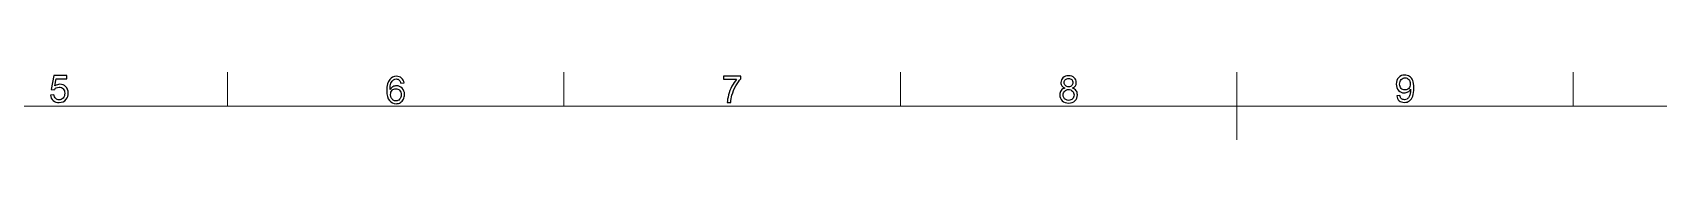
# Model space of a CAD drawing. Header units: centimetres. Extents: x -52 to 52, y -48 to 48.
# Drawn here: x -27.94 to -3.77, y 8.69 to 9.69 of the extents above; entities that cross this region are included whole.
import ezdxf

# ---------------------------------------------------------------- set-up
doc = ezdxf.new("R2010")
doc.units = ezdxf.units.CM
doc.header["$MEASUREMENT"] = 0
doc.layers.add('Title Block', color=7, linetype='Continuous')

msp = doc.modelspace()

# ---------------------------------------------------------------- linework, layer by layer
at = {"layer": 'Title Block', "lineweight": 9}
for points in [[(-25.03797, 9.1946), (-25.03797, 9.1946), (-25.03797, 9.6946), (-25.03797, 9.6946)], [(-20.03797, 9.1946), (-20.03797, 9.1946), (-20.03797, 9.6946), (-20.03797, 9.6946)], [(-15.03797, 9.1946), (-15.03797, 9.1946), (-15.03797, 9.6946), (-15.03797, 9.6946)], [(-10.03797, 8.6946), (-10.03797, 8.6946), (-10.03797, 9.6946), (-10.03797, 9.6946)], [(-5.03797, 9.1946), (-5.03797, 9.1946), (-5.03797, 9.6946), (-5.03797, 9.6946)], [(29.96203, 9.1946), (29.96203, 9.1946), (-50.03797, 9.1946), (-50.03797, 9.1946)]]:
    msp.add_open_spline(points, degree=3, dxfattribs=at)
at = {"layer": 'Title Block'}
for points, knots in [([(-27.66913, 9.35733), (-27.66913, 9.35733), (-27.61801, 9.36121), (-27.61801, 9.36121), (-27.61422, 9.33631), (-27.60542, 9.3176), (-27.59172, 9.30501), (-27.57801, 9.29251), (-27.56126, 9.28621), (-27.54153, 9.28621), (-27.51774, 9.28621), (-27.49783, 9.2951), (-27.48162, 9.31279), (-27.46551, 9.33057), (-27.45746, 9.35408), (-27.45746, 9.38334), (-27.45746, 9.41121), (-27.46514, 9.43316), (-27.48061, 9.44927), (-27.49607, 9.46538), (-27.51653, 9.47344), (-27.542, 9.47344), (-27.55783, 9.47344), (-27.572, 9.46983), (-27.58459, 9.4626), (-27.59709, 9.45538), (-27.6069, 9.44603), (-27.61413, 9.43455), (-27.61413, 9.43455), (-27.66024, 9.44121), (-27.66024, 9.44121), (-27.66024, 9.44121), (-27.6219, 9.64566), (-27.6219, 9.64566), (-27.6219, 9.64566), (-27.42468, 9.64566), (-27.42468, 9.64566), (-27.42468, 9.64566), (-27.42468, 9.59899), (-27.42468, 9.59899), (-27.42468, 9.59899), (-27.58292, 9.59899), (-27.58292, 9.59899), (-27.58292, 9.59899), (-27.60413, 9.49168), (-27.60413, 9.49168), (-27.58033, 9.50844), (-27.55533, 9.51677), (-27.52922, 9.51677), (-27.49459, 9.51677), (-27.46533, 9.50473), (-27.44153, 9.48066), (-27.41774, 9.45659), (-27.40579, 9.42566), (-27.40579, 9.38788), (-27.40579, 9.35186), (-27.41625, 9.32075), (-27.43718, 9.29455), (-27.46264, 9.26232), (-27.49746, 9.24621), (-27.54153, 9.24621), (-27.57764, 9.24621), (-27.60709, 9.2564), (-27.62996, 9.27668), (-27.65283, 9.29695), (-27.66589, 9.32381), (-27.66913, 9.35733)], [0, 0, 0, 0, 0.04545455, 0.04545455, 0.04545455, 0.09090909, 0.09090909, 0.09090909, 0.13636364, 0.13636364, 0.13636364, 0.18181818, 0.18181818, 0.18181818, 0.22727273, 0.22727273, 0.22727273, 0.27272727, 0.27272727, 0.27272727, 0.31818182, 0.31818182, 0.31818182, 0.36363636, 0.36363636, 0.36363636, 0.40909091, 0.40909091, 0.40909091, 0.45454545, 0.45454545, 0.45454545, 0.5, 0.5, 0.5, 0.54545455, 0.54545455, 0.54545455, 0.59090909, 0.59090909, 0.59090909, 0.63636364, 0.63636364, 0.63636364, 0.68181818, 0.68181818, 0.68181818, 0.72727273, 0.72727273, 0.72727273, 0.77272727, 0.77272727, 0.77272727, 0.81818182, 0.81818182, 0.81818182, 0.86363636, 0.86363636, 0.86363636, 0.90909091, 0.90909091, 0.90909091, 0.95454545, 0.95454545, 0.95454545, 1, 1, 1, 1]), ([(-22.41524, 9.53618), (-22.41524, 9.53618), (-22.46357, 9.53229), (-22.46357, 9.53229), (-22.46792, 9.55146), (-22.47412, 9.56544), (-22.48218, 9.57414), (-22.49542, 9.58812), (-22.51181, 9.59507), (-22.53126, 9.59507), (-22.5469, 9.59507), (-22.56079, 9.59072), (-22.57274, 9.58201), (-22.58811, 9.57081), (-22.60014, 9.55451), (-22.60913, 9.53303), (-22.61801, 9.51146), (-22.62264, 9.48081), (-22.62302, 9.44108), (-22.61126, 9.45896), (-22.59681, 9.47229), (-22.57977, 9.4809), (-22.56274, 9.4896), (-22.54496, 9.49396), (-22.52625, 9.49396), (-22.49366, 9.49396), (-22.46588, 9.48192), (-22.44292, 9.45794), (-22.42005, 9.43395), (-22.40857, 9.40303), (-22.40857, 9.36497), (-22.40857, 9.33997), (-22.41394, 9.31682), (-22.42468, 9.29534), (-22.43551, 9.27386), (-22.45024, 9.25747), (-22.46912, 9.24608), (-22.48792, 9.23469), (-22.50931, 9.22895), (-22.5332, 9.22895), (-22.57385, 9.22895), (-22.60709, 9.24395), (-22.63283, 9.27386), (-22.65848, 9.30377), (-22.67135, 9.35312), (-22.67135, 9.42183), (-22.67135, 9.49868), (-22.65709, 9.5546), (-22.62866, 9.58951), (-22.60385, 9.61988), (-22.57042, 9.63507), (-22.52829, 9.63507), (-22.497, 9.63507), (-22.47125, 9.62627), (-22.45125, 9.60877), (-22.43125, 9.59127), (-22.41922, 9.5671), (-22.41524, 9.53618)], [0, 0, 0, 0, 0.05263158, 0.05263158, 0.05263158, 0.10526316, 0.10526316, 0.10526316, 0.15789474, 0.15789474, 0.15789474, 0.21052632, 0.21052632, 0.21052632, 0.26315789, 0.26315789, 0.26315789, 0.31578947, 0.31578947, 0.31578947, 0.36842105, 0.36842105, 0.36842105, 0.42105263, 0.42105263, 0.42105263, 0.47368421, 0.47368421, 0.47368421, 0.52631579, 0.52631579, 0.52631579, 0.57894737, 0.57894737, 0.57894737, 0.63157895, 0.63157895, 0.63157895, 0.68421053, 0.68421053, 0.68421053, 0.73684211, 0.73684211, 0.73684211, 0.78947368, 0.78947368, 0.78947368, 0.84210526, 0.84210526, 0.84210526, 0.89473684, 0.89473684, 0.89473684, 0.94736842, 0.94736842, 0.94736842, 1, 1, 1, 1]), ([(-22.61524, 9.36451), (-22.61524, 9.34766), (-22.61163, 9.33155), (-22.6045, 9.31618), (-22.59737, 9.30081), (-22.58737, 9.28914), (-22.57468, 9.28108), (-22.5619, 9.27303), (-22.54838, 9.26895), (-22.53403, 9.26895), (-22.5132, 9.26895), (-22.49542, 9.27729), (-22.4807, 9.29395), (-22.46598, 9.31062), (-22.45857, 9.33321), (-22.45857, 9.36182), (-22.45857, 9.38932), (-22.46588, 9.41099), (-22.48042, 9.42683), (-22.49496, 9.44266), (-22.51348, 9.45062), (-22.53598, 9.45062), (-22.55801, 9.45062), (-22.57681, 9.44266), (-22.59218, 9.42683), (-22.60755, 9.41099), (-22.61524, 9.39025), (-22.61524, 9.36451)], [0, 0, 0, 0, 0.11111111, 0.11111111, 0.11111111, 0.22222222, 0.22222222, 0.22222222, 0.33333333, 0.33333333, 0.33333333, 0.44444444, 0.44444444, 0.44444444, 0.55555556, 0.55555556, 0.55555556, 0.66666667, 0.66666667, 0.66666667, 0.77777778, 0.77777778, 0.77777778, 0.88888889, 0.88888889, 0.88888889, 1, 1, 1, 1]), ([(-17.66635, 9.59071), (-17.66635, 9.59071), (-17.66635, 9.63738), (-17.66635, 9.63738), (-17.66635, 9.63738), (-17.40912, 9.63738), (-17.40912, 9.63738), (-17.40912, 9.63738), (-17.40912, 9.5996), (-17.40912, 9.5996), (-17.4344, 9.57266), (-17.45959, 9.53682), (-17.4844, 9.4921), (-17.50931, 9.44738), (-17.52848, 9.40136), (-17.54209, 9.35405), (-17.55181, 9.3208), (-17.55811, 9.28423), (-17.56079, 9.2446), (-17.56079, 9.2446), (-17.61079, 9.2446), (-17.61079, 9.2446), (-17.61024, 9.2759), (-17.60413, 9.31377), (-17.59237, 9.35812), (-17.58061, 9.40256), (-17.56385, 9.44534), (-17.5419, 9.48655), (-17.51996, 9.52775), (-17.49663, 9.56247), (-17.4719, 9.59071), (-17.4719, 9.59071), (-17.66635, 9.59071), (-17.66635, 9.59071)], [0, 0, 0, 0, 0.09090909, 0.09090909, 0.09090909, 0.18181818, 0.18181818, 0.18181818, 0.27272727, 0.27272727, 0.27272727, 0.36363636, 0.36363636, 0.36363636, 0.45454545, 0.45454545, 0.45454545, 0.54545455, 0.54545455, 0.54545455, 0.63636364, 0.63636364, 0.63636364, 0.72727273, 0.72727273, 0.72727273, 0.81818182, 0.81818182, 0.81818182, 0.90909091, 0.90909091, 0.90909091, 1, 1, 1, 1]), ([(-12.59385, 9.46025), (-12.61413, 9.46766), (-12.62913, 9.47831), (-12.63894, 9.49201), (-12.64866, 9.50581), (-12.65357, 9.52229), (-12.65357, 9.54145), (-12.65357, 9.57044), (-12.6432, 9.5947), (-12.62246, 9.61442), (-12.60163, 9.63414), (-12.57403, 9.64405), (-12.5395, 9.64405), (-12.50487, 9.64405), (-12.4769, 9.63395), (-12.45579, 9.61377), (-12.43468, 9.59358), (-12.42412, 9.56905), (-12.42412, 9.54007), (-12.42412, 9.52164), (-12.42894, 9.50553), (-12.43857, 9.49192), (-12.4482, 9.47821), (-12.46283, 9.46766), (-12.48255, 9.46025), (-12.4582, 9.45229), (-12.43977, 9.43951), (-12.42709, 9.42173), (-12.4144, 9.40405), (-12.40801, 9.38293), (-12.40801, 9.3583), (-12.40801, 9.32432), (-12.42005, 9.2958), (-12.44403, 9.27266), (-12.46811, 9.24951), (-12.49968, 9.23793), (-12.53885, 9.23793), (-12.57801, 9.23793), (-12.60959, 9.24951), (-12.63366, 9.27275), (-12.65764, 9.29599), (-12.66968, 9.32497), (-12.66968, 9.35969), (-12.66968, 9.38553), (-12.66311, 9.40719), (-12.64996, 9.4246), (-12.63681, 9.4421), (-12.61811, 9.45395), (-12.59385, 9.46025)], [0, 0, 0, 0, 0.0625, 0.0625, 0.0625, 0.125, 0.125, 0.125, 0.1875, 0.1875, 0.1875, 0.25, 0.25, 0.25, 0.3125, 0.3125, 0.3125, 0.375, 0.375, 0.375, 0.4375, 0.4375, 0.4375, 0.5, 0.5, 0.5, 0.5625, 0.5625, 0.5625, 0.625, 0.625, 0.625, 0.6875, 0.6875, 0.6875, 0.75, 0.75, 0.75, 0.8125, 0.8125, 0.8125, 0.875, 0.875, 0.875, 0.9375, 0.9375, 0.9375, 1, 1, 1, 1]), ([(-12.61968, 9.35932), (-12.61968, 9.34534), (-12.61644, 9.33192), (-12.60996, 9.31886), (-12.60348, 9.3059), (-12.59366, 9.2958), (-12.58051, 9.28867), (-12.56746, 9.28154), (-12.55338, 9.27793), (-12.53848, 9.27793), (-12.51496, 9.27793), (-12.4957, 9.28543), (-12.48061, 9.30043), (-12.46551, 9.31543), (-12.45801, 9.33451), (-12.45801, 9.35766), (-12.45801, 9.38118), (-12.46579, 9.40062), (-12.48125, 9.41599), (-12.49681, 9.43136), (-12.51644, 9.43905), (-12.54005, 9.43905), (-12.5632, 9.43905), (-12.58218, 9.43145), (-12.59718, 9.41627), (-12.61218, 9.40108), (-12.61968, 9.3821), (-12.61968, 9.35932)], [0, 0, 0, 0, 0.11111111, 0.11111111, 0.11111111, 0.22222222, 0.22222222, 0.22222222, 0.33333333, 0.33333333, 0.33333333, 0.44444444, 0.44444444, 0.44444444, 0.55555556, 0.55555556, 0.55555556, 0.66666667, 0.66666667, 0.66666667, 0.77777778, 0.77777778, 0.77777778, 0.88888889, 0.88888889, 0.88888889, 1, 1, 1, 1]), ([(-12.60357, 9.54321), (-12.60357, 9.52432), (-12.59755, 9.50895), (-12.58561, 9.49701), (-12.57357, 9.48506), (-12.55783, 9.47905), (-12.53829, 9.47905), (-12.51931, 9.47905), (-12.50394, 9.48497), (-12.492, 9.49682), (-12.48005, 9.50868), (-12.47412, 9.52321), (-12.47412, 9.54044), (-12.47412, 9.5584), (-12.48024, 9.57349), (-12.49255, 9.58571), (-12.50477, 9.59794), (-12.52024, 9.60405), (-12.53885, 9.60405), (-12.55764, 9.60405), (-12.57311, 9.59803), (-12.58533, 9.58608), (-12.59746, 9.57414), (-12.60357, 9.55988), (-12.60357, 9.54321)], [0, 0, 0, 0, 0.125, 0.125, 0.125, 0.25, 0.25, 0.25, 0.375, 0.375, 0.375, 0.5, 0.5, 0.5, 0.625, 0.625, 0.625, 0.75, 0.75, 0.75, 0.875, 0.875, 0.875, 1, 1, 1, 1]), ([(-7.6619, 9.34644), (-7.6619, 9.34644), (-7.61524, 9.35033), (-7.61524, 9.35033), (-7.61126, 9.32829), (-7.60366, 9.31237), (-7.59246, 9.30246), (-7.58126, 9.29255), (-7.5669, 9.28755), (-7.54931, 9.28755), (-7.53431, 9.28755), (-7.52116, 9.29098), (-7.50977, 9.29792), (-7.49838, 9.30478), (-7.48913, 9.31394), (-7.482, 9.32552), (-7.47487, 9.337), (-7.46885, 9.35255), (-7.46394, 9.37209), (-7.45903, 9.39163), (-7.45662, 9.41154), (-7.45662, 9.43181), (-7.45662, 9.43394), (-7.45672, 9.43728), (-7.4569, 9.44163), (-7.46662, 9.42607), (-7.47996, 9.41339), (-7.49681, 9.40376), (-7.51366, 9.39404), (-7.532, 9.38922), (-7.55163, 9.38922), (-7.5845, 9.38922), (-7.61227, 9.40117), (-7.63505, 9.42505), (-7.65774, 9.44885), (-7.66913, 9.48033), (-7.66913, 9.51941), (-7.66913, 9.55978), (-7.65727, 9.59219), (-7.63348, 9.61682), (-7.60977, 9.64135), (-7.58005, 9.65367), (-7.54422, 9.65367), (-7.51848, 9.65367), (-7.49487, 9.64672), (-7.47338, 9.63274), (-7.452, 9.61885), (-7.43579, 9.59904), (-7.42468, 9.5732), (-7.41357, 9.54746), (-7.40801, 9.51015), (-7.40801, 9.46135), (-7.40801, 9.41052), (-7.41348, 9.37005), (-7.42449, 9.33996), (-7.43551, 9.30978), (-7.452, 9.28691), (-7.47375, 9.27116), (-7.49551, 9.25542), (-7.52098, 9.24755), (-7.55024, 9.24755), (-7.58135, 9.24755), (-7.60672, 9.25616), (-7.62644, 9.27348), (-7.64607, 9.29079), (-7.65792, 9.31515), (-7.6619, 9.34644)], [0, 0, 0, 0, 0.04545455, 0.04545455, 0.04545455, 0.09090909, 0.09090909, 0.09090909, 0.13636364, 0.13636364, 0.13636364, 0.18181818, 0.18181818, 0.18181818, 0.22727273, 0.22727273, 0.22727273, 0.27272727, 0.27272727, 0.27272727, 0.31818182, 0.31818182, 0.31818182, 0.36363636, 0.36363636, 0.36363636, 0.40909091, 0.40909091, 0.40909091, 0.45454545, 0.45454545, 0.45454545, 0.5, 0.5, 0.5, 0.54545455, 0.54545455, 0.54545455, 0.59090909, 0.59090909, 0.59090909, 0.63636364, 0.63636364, 0.63636364, 0.68181818, 0.68181818, 0.68181818, 0.72727273, 0.72727273, 0.72727273, 0.77272727, 0.77272727, 0.77272727, 0.81818182, 0.81818182, 0.81818182, 0.86363636, 0.86363636, 0.86363636, 0.90909091, 0.90909091, 0.90909091, 0.95454545, 0.95454545, 0.95454545, 1, 1, 1, 1]), ([(-7.46246, 9.52191), (-7.46246, 9.54987), (-7.46987, 9.57209), (-7.48468, 9.58848), (-7.4994, 9.60487), (-7.51737, 9.61311), (-7.53848, 9.61311), (-7.56033, 9.61311), (-7.57922, 9.60432), (-7.59514, 9.58663), (-7.61116, 9.56894), (-7.61913, 9.54598), (-7.61913, 9.51783), (-7.61913, 9.49256), (-7.61153, 9.472), (-7.59644, 9.45626), (-7.58126, 9.44043), (-7.56237, 9.43255), (-7.53987, 9.43255), (-7.51727, 9.43255), (-7.49875, 9.44043), (-7.48422, 9.45626), (-7.46968, 9.472), (-7.46246, 9.49394), (-7.46246, 9.52191)], [0, 0, 0, 0, 0.125, 0.125, 0.125, 0.25, 0.25, 0.25, 0.375, 0.375, 0.375, 0.5, 0.5, 0.5, 0.625, 0.625, 0.625, 0.75, 0.75, 0.75, 0.875, 0.875, 0.875, 1, 1, 1, 1])]:
    msp.add_open_spline(points, degree=3, knots=knots, dxfattribs=at)

doc.saveas('drawing.dxf')
